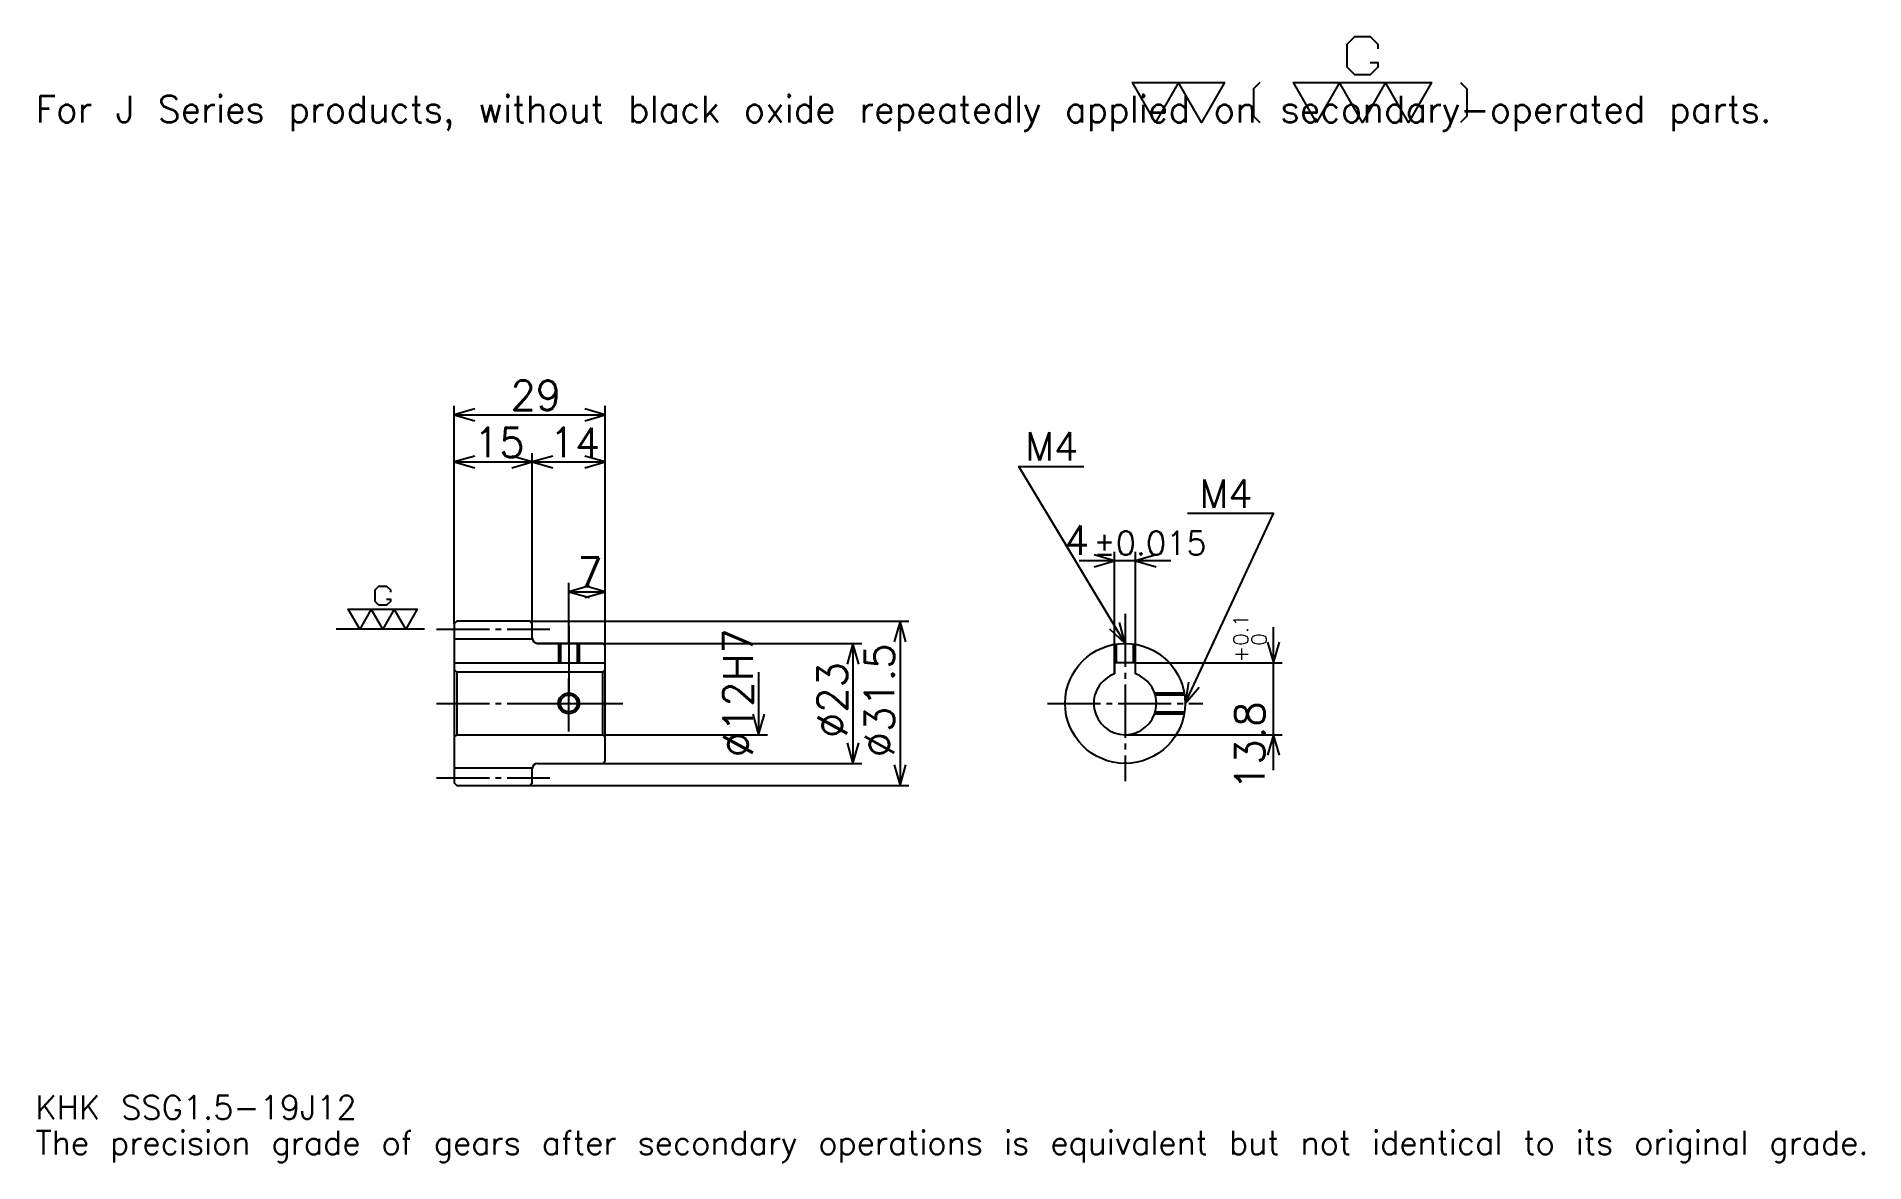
# Model space of a CAD drawing. Extents: x 11 to 362, y 4 to 220.
import ezdxf

# ---------------------------------------------------------------- set-up
doc = ezdxf.new("R2010")
doc.units = 0
doc.linetypes.add('DASHDOT', pattern=[13.565218, 10.173913, -1.130435, 1.130435, -1.130435])
doc.layers.get('0').update_dxf_attribs({"linetype": 'CONTINUOUS'})
doc.layers.add('DASHDOT', color=6, linetype='DASHDOT')
doc.styles.add('KANJI', font='TXT', dxfattribs={"bigfont": 'BIGFONT'})

msp = doc.modelspace()

# ---------------------------------------------------------------- linework, layer by layer
at = {"color": 5}
for p, q in [((91.565224, 107.880432), (91.565224, 149.141296)), ((91.565224, 147.445648), (120.565224, 147.445648)), ((120.565224, 107.880432), (120.565224, 149.141296)), ((91.565224, 138.402176), (106.565224, 138.402176)), ((106.565224, 107.880432), (106.565224, 140.097824)), ((106.565224, 138.402176), (120.565224, 138.402176)), ((229.021759, 119.45652), (211.456528, 119.45652)), ((218.239136, 99.930435), (218.239136, 121.152176)), ((222.239136, 99.930435), (222.239136, 121.152176)), ((113.565224, 107.880432), (113.565224, 115.228256)), ((113.565224, 113.532608), (120.565224, 113.532608)), ((91.565224, 107.380432), (91.565224, 107.880432)), ((106.065224, 107.880432), (120.565224, 107.880432)), ((106.565224, 107.380432), (106.565224, 107.880432)), ((113.565224, 103.630432), (113.565224, 107.880432)), ((113.565224, 103.630432), (113.565224, 107.880432)), ((120.565224, 107.880432), (178.782623, 107.880432)), ((120.565224, 103.130432), (120.565224, 107.880432)), ((177.086975, 107.880432), (177.086975, 76.380432)), ((248.695679, 79.347824), (248.695679, 106.713043)), ((107.565224, 103.630432), (120.565224, 103.630432)), ((120.565224, 103.630432), (169.739136, 103.630432)), ((168.043488, 103.630432), (168.043488, 80.630432)), ((222.239136, 99.930435), (250.391327, 99.930435)), ((149.956528, 98.130432), (149.956528, 86.130432)), ((120.565224, 86.130432), (151.652176, 86.130432)), ((220.239136, 86.130432), (250.391327, 86.130432)), ((107.565224, 80.630432), (120.565224, 80.630432)), ((120.565224, 80.630432), (169.739136, 80.630432)), ((106.065224, 76.380432), (120.565224, 76.380432)), ((120.565224, 76.380432), (178.782623, 76.380432))]:
    msp.add_line(p, q, dxfattribs=at)
at = {"color": 7}
msp.add_line((85.913048, 106.380432), (68.956528, 106.380432), dxfattribs=at)
at = {"color": 4}
for p, q in [((91.565224, 104.505432), (106.565224, 104.505432)), ((91.565224, 99.930435), (120.565224, 99.930435)), ((120.065224, 98.130432), (120.565224, 98.630432)), ((92.065224, 98.130432), (92.065224, 86.130432)), ((120.065224, 86.130432), (120.565224, 85.630432)), ((91.565224, 79.755432), (106.565224, 79.755432))]:
    msp.add_line(p, q, dxfattribs=at)
at = {"color": 7}
for points in [[(267.234802, 214.940857), (268.704346, 214.940857), (268.704346, 214.059128), (267.234802, 212.589569), (264.295654, 212.589569), (262.82608, 214.059128), (262.82608, 218.467819), (264.295654, 219.937393), (267.234802, 219.937393), (268.704346, 218.467819), (268.704346, 217.58609)], [(226.08696, 203.478256), (221.678268, 211.119995), (239.313049, 211.119995), (234.904358, 203.478256), (230.495651, 211.119995), (226.08696, 203.478256)], [(246.073044, 211.119995), (244.8974, 209.944336), (244.8974, 204.653915), (246.073044, 203.478256)], [(256.947815, 203.478256), (252.539139, 211.119995), (278.991302, 211.119995), (274.582611, 203.478256), (270.17392, 211.119995), (265.765228, 203.478256), (261.356537, 211.119995), (256.947815, 203.478256)], [(284.575653, 211.119995), (285.751312, 209.944336), (285.751312, 204.653915), (284.575653, 203.478256)], [(78.62175, 112.11174), (79.356529, 112.11174), (79.356529, 111.670868), (78.62175, 110.936081), (77.152184, 110.936081), (76.417397, 111.670868), (76.417397, 113.875214), (77.152184, 114.610001), (78.62175, 114.610001), (79.356529, 113.875214), (79.356529, 113.434341)], [(73.478271, 106.380432), (71.273918, 110.201302), (84.500008, 110.201302), (82.295662, 106.380432), (80.091309, 110.201302), (77.886963, 106.380432), (75.682617, 110.201302), (73.478271, 106.380432)]]:
    msp.add_lwpolyline(points, dxfattribs=at)
at = {"color": 5}
for points in [[(95.521744, 148.57608), (91.565224, 147.445648), (95.521744, 146.315216)], [(116.608704, 146.315216), (120.565224, 147.445648), (116.608704, 148.57608)], [(95.521744, 139.532608), (91.565224, 138.402176), (95.521744, 137.271729)], [(102.608704, 137.271729), (106.565224, 138.402176), (102.608704, 139.532608)], [(110.521744, 139.532608), (106.565224, 138.402176), (110.521744, 137.271729)], [(116.608704, 137.271729), (120.565224, 138.402176), (116.608704, 139.532608)], [(220.239136, 103.630432), (199.891312, 137.543472), (212.326096, 137.543472)], [(231.739136, 92.130432), (248.695648, 128.5), (232.191315, 128.5)], [(214.282623, 118.326088), (218.239136, 119.45652), (214.282623, 120.586952)], [(226.195679, 120.586952), (222.239136, 119.45652), (226.195679, 118.326088)], [(117.521744, 114.66304), (113.565224, 113.532608), (117.521744, 112.402176)], [(116.608704, 112.402176), (120.565224, 113.532608), (116.608704, 114.66304)], [(178.217407, 103.923912), (177.086975, 107.880432), (175.956543, 103.923912)], [(217.234192, 106.441513), (220.239136, 103.630432), (219.172867, 107.604721)], [(169.17392, 99.673912), (168.043488, 103.630432), (166.913055, 99.673912)], [(247.565247, 103.886955), (248.695679, 99.930435), (249.826111, 103.886955)], [(232.386444, 96.194046), (231.739136, 92.130432), (234.435547, 95.238693)], [(148.826096, 90.086952), (149.956528, 86.130432), (151.08696, 90.086952)], [(166.913055, 84.586952), (168.043488, 80.630432), (169.17392, 84.586952)], [(249.826111, 82.173912), (248.695679, 86.130432), (247.565247, 82.173912)], [(175.956543, 80.336952), (177.086975, 76.380432), (178.217407, 80.336952)]]:
    msp.add_lwpolyline(points, dxfattribs=at)
at = {"color": 4}
for points in [[(106.565224, 104.630432), (106.565224, 107.380432), (106.065224, 107.880432), (92.065224, 107.880432), (91.565224, 107.380432), (91.565224, 85.630432)], [(107.565224, 80.630432), (120.065224, 80.630432), (120.565224, 81.130432), (120.565224, 103.130432), (120.065224, 103.630432), (107.565224, 103.630432)], [(111.565224, 103.630432), (111.565224, 99.930435)], [(111.945221, 103.630432), (111.945221, 99.930435)], [(115.185226, 103.630432), (115.185226, 99.930435)], [(115.565224, 103.630432), (115.565224, 99.930435)], [(218.239136, 97.787285), (218.239136, 103.455185)], [(218.619141, 99.930435), (218.619141, 103.515755)], [(221.859131, 99.930435), (221.859131, 103.515755)], [(222.239136, 97.787285), (222.239136, 103.455185)], [(91.565224, 85.630432), (92.065224, 86.130432), (120.065224, 86.130432), (120.065224, 98.130432), (92.065224, 98.130432), (91.565224, 98.630432)], [(222.239136, 97.787285), (222.239136, 99.930435), (218.239136, 99.930435), (218.239136, 97.787285)], [(225.895996, 94.130432), (231.563904, 94.130432)], [(226.016296, 93.750435), (231.624481, 93.750435)], [(225.895996, 90.130432), (231.563904, 90.130432)], [(226.016296, 90.510429), (231.624481, 90.510429)], [(91.565224, 85.630432), (91.565224, 76.880432), (92.065224, 76.380432), (106.065224, 76.380432), (106.565224, 76.880432), (106.565224, 79.630432)]]:
    msp.add_lwpolyline(points, dxfattribs=at)
for centre, radius in [((220.239136, 92.130432), 11.5), ((113.565224, 92.130432), 1.62)]:
    msp.add_circle(centre, radius, dxfattribs=at)
at = {"color": 7}
msp.add_circle((113.565224, 92.130432), 2, dxfattribs=at)
at = {"color": 4}
for centre, radius, start, end in [((107.565224, 104.630432), 1, 180, 270), ((220.239136, 92.130432), 6, 109.47128924, 70.52877906), ((107.565224, 79.630432), 1, 90, 180)]:
    msp.add_arc(centre, radius, start, end, dxfattribs=at)
at = {"layer": 'DASHDOT', "color": 7}
for p, q in [((220.239136, 109.282608), (220.239136, 77.239128)), ((88.17392, 106.380432), (109.956528, 106.380432)), ((113.565224, 103.630432), (113.565224, 92.130432)), ((88.17392, 92.130432), (123.956528, 92.130432)), ((205.347839, 92.130432), (235.130432, 92.130432)), ((88.17392, 77.880432), (109.956528, 77.880432))]:
    msp.add_line(p, q, dxfattribs=at)
for points in [[(113.565224, 107.021736), (113.565224, 96.539131)], [(113.565224, 86.739128), (113.565224, 97.521736)], [(108.17392, 92.130432), (118.956528, 92.130432)]]:
    msp.add_lwpolyline(points, dxfattribs=at)

# ---------------------------------------------------------------- texts
at = {"color": 7, "style": 'KANJI'}
for s, height, p in [('For J Series products, without black oxide repeatedly applied on secondary-operated parts.', 5.086957, (11.304348, 203.478256)), ('29', 5.652174, (102.391312, 148.349991)), ('15', 5.652174, (95.391312, 139.306519)), ('14', 5.652174, (109.891312, 139.306519)), ('M4', 5.426087, (201.021744, 138.67392)), ('M4', 5.426087, (234.452179, 129.630432)), ('4', 5.652174, (208.57193, 120.586952)), ('%%p0.015', 4.521739, (214.166901, 120.586952)), ('7', 5.652174, (115.228271, 114.436951)), ('KHK SSG1.5-19J12', 4.521739, (11.304348, 12.434783)), ('The precision grade of gears after secondary operations is equivalent but not identical to its original grade.', 4.521739, (11.304348, 5.652174))]:
    msp.add_text(s, height=height, dxfattribs=at).set_placement(p)
for s, height, p in [('%%c12H7', 5.652174, (148.826096, 81.815216)), ('0.1', 2.826087, (243.834808, 103.164124)), ('0', 2.826087, (247.339142, 103.164124)), ('%%c31.5', 5.652174, (175.956543, 81.815216)), ('+', 2.826087, (243.834808, 99.998901)), ('%%c23', 5.652174, (166.913055, 85.489128)), ('13.8', 5.652174, (247.000031, 75.534058))]:
    msp.add_text(s, height=height, rotation=90, dxfattribs=at).set_placement(p)

doc.saveas('drawing.dxf')
